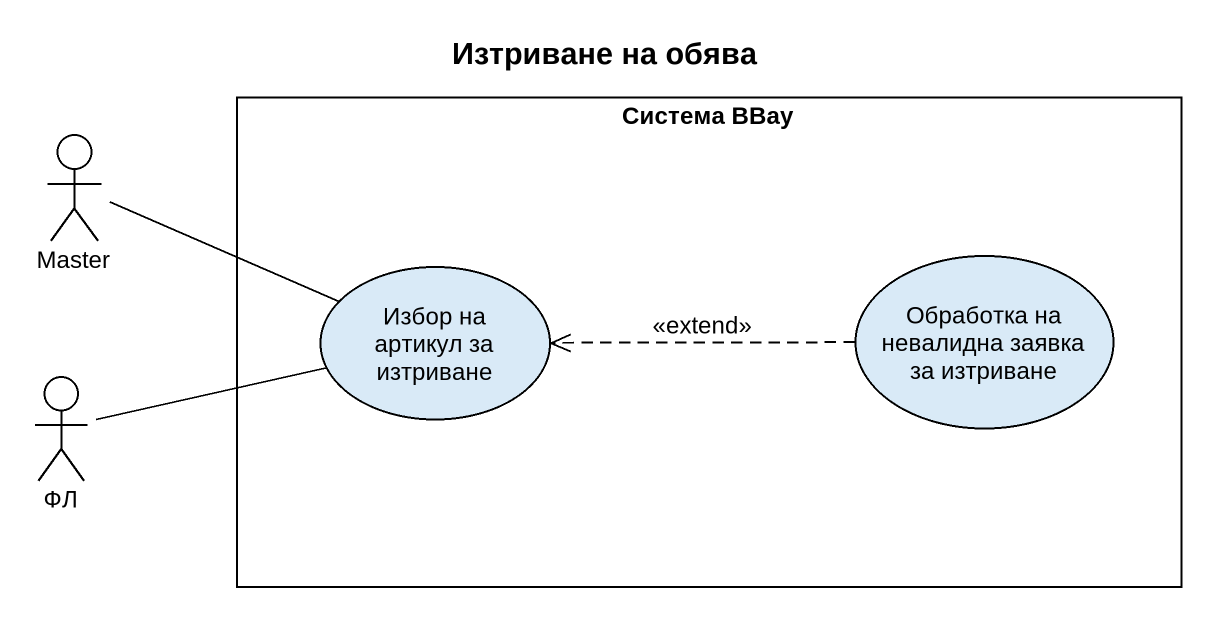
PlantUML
@startuml
title Изтриване на обява
rectangle "Система BBay" as Система_BBay {
  usecase "Избор на артикул за изтриване" as Избор_на_артикул_за
  usecase "Обработка на невалидна заявка за изтриване" as Обработка_на_невалидна
}
actor Master
actor ФЛ
Master -right- Избор_на_артикул_за
Обработка_на_невалидна .left.> Избор_на_артикул_за : <<extend>>
ФЛ -right- Избор_на_артикул_за
@enduml
